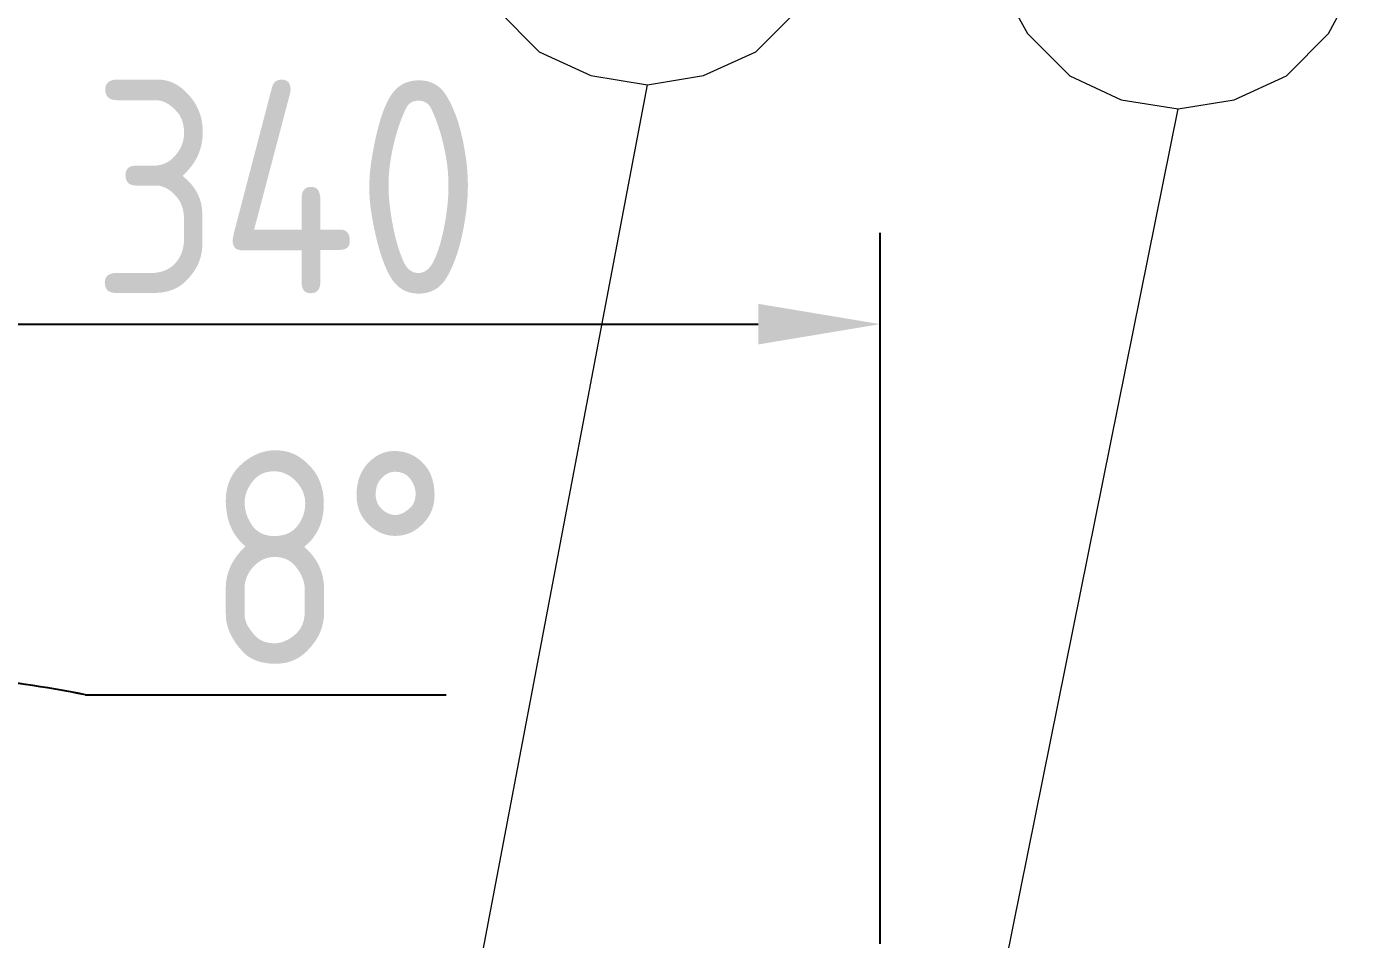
# Model space of a CAD drawing. Header units: millimetres. Extents: x 89051 to 218395, y -330386 to -125649.
# Drawn here: x 91469.1 to 91908.6, y -126536.9 to -126237.5 of the extents above; entities that cross this region are included whole.
import ezdxf

# ---------------------------------------------------------------- set-up
doc = ezdxf.new("R2010")
doc.units = ezdxf.units.MM
doc.header["$LTSCALE"] = 13
doc.layers.add('标注、文本', color=3, linetype='Continuous', lineweight=25)
doc.layers.add('铁心', color=3, linetype='Continuous', lineweight=0)
doc.styles.get("Standard").update_dxf_attribs({"font": 'gbenor.shx', "bigfont": 'gbcbig.shx'})
doc.dimstyles.new('1-15', dxfattribs={"dimscale": 20, "dimtxt": 3.5, "dimasz": 2, "dimexe": 1.5, "dimexo": 0.5, "dimgap": 0.5, "dimtad": 1, "dimtoh": 1, "dimdec": 1, "dimdsep": 46, "dimtxsty": 'Standard', "dimcen": 2.5, "dimclrd": 3, "dimclre": 3, "dimclrt": 3, "dimadec": 0, "dimazin": 2, "dimtfac": 1, "dimtdec": 1, "dimtmove": 0, "dimatfit": 2, "dimfxl": 1, "dimarcsym": 0})

# ---------------------------------------------------------------- blocks, each defined once
blk = doc.blocks.new('*D522')
at = {"layer": 'Defpoints', "color": 0, "transparency": 16777216}
for p in [(91365.79, -126451.16), (91408.79, -126524.82), (91359.3, -126547.55), (91408.16, -126855.33), (91408.79, -126859.3)]:
    blk.add_point(p, dxfattribs=at)
at = {"layer": '标注、文本', "color": 3, "lineweight": -2, "transparency": 16777216}
for p, q in [((91408.79, -126514.82), (91408.79, -126418.9)), ((91357.73, -126537.67), (91339.74, -126424.35)), ((91488.41, -126456.7), (91606.74, -126456.7))]:
    blk.add_line(p, q, dxfattribs=at)
for start, end in [(90, 99.0218), (78.8131, 90), (78.8265, 84.4132), (104.6085, 110.1953)]:
    blk.add_arc((91408.79, -126859.29), 410.39, start, end, dxfattribs=at)
at = {"layer": '标注、文本', "color": 3, "transparency": 16777216}
for points in [[(91448.42, -126457.51), (91449.07, -126444.19), (91408.79, -126448.9)], [(91303.92, -126455.65), (91306.65, -126468.7), (91344.44, -126453.98)]]:
    blk.add_solid(points, dxfattribs=at)
at = {"layer": '标注、文本', "color": 3, "transparency": 16777216, "insert": (91567.58, -126411.7), "char_height": 70, "attachment_point": 5}
blk.add_mtext('8%%D', dxfattribs=at)
blk = doc.blocks.new('*D523')
at = {"layer": 'Defpoints', "color": 0, "transparency": 16777216}
for p in [(91749.08, -126335.08), (91359.44, -126548.44), (91749.08, -126548.44)]:
    blk.add_point(p, dxfattribs=at)
at = {"layer": '标注、文本', "color": 3, "lineweight": -2, "transparency": 16777216}
for p, q in [((91359.44, -126538.44), (91359.44, -126305.08)), ((91749.08, -126538.44), (91749.08, -126305.08)), ((91399.44, -126335.08), (91709.08, -126335.08))]:
    blk.add_line(p, q, dxfattribs=at)
at = {"layer": '标注、文本', "color": 3, "transparency": 16777216}
for points in [[(91399.44, -126328.41), (91399.44, -126341.75), (91359.44, -126335.08)], [(91709.08, -126328.41), (91709.08, -126341.75), (91749.08, -126335.08)]]:
    blk.add_solid(points, dxfattribs=at)
at = {"layer": '标注、文本', "color": 3, "transparency": 16777216, "insert": (91554.26, -126290.08), "char_height": 70, "attachment_point": 5}
blk.add_mtext('340', dxfattribs=at)

msp = doc.modelspace()

# ---------------------------------------------------------------- linework, layer by layer
at = {"layer": '铁心'}
for points in [[(91734.54, -126196.33), (91731.23, -126176.45), (91722.19, -126159.28), (91708.34, -126145.43), (91691.17, -126137.9), (91672.8, -126134.59), (91654.13, -126137.9), (91637.26, -126145.43), (91623.4, -126159.28), (91614.07, -126176.45), (91611.06, -126196.33), (91614.07, -126215), (91623.4, -126231.87), (91637.26, -126245.72), (91654.13, -126253.56), (91672.8, -126256.57), (91691.17, -126253.56), (91708.34, -126245.72), (91722.19, -126231.87), (91731.23, -126215)], [(91908.57, -126204.24), (91905.26, -126184.36), (91896.22, -126167.19), (91882.37, -126153.33), (91865.2, -126145.8), (91846.83, -126142.49), (91828.15, -126145.8), (91811.29, -126153.33), (91797.43, -126167.19), (91788.1, -126184.36), (91785.08, -126204.24), (91788.1, -126222.91), (91797.43, -126239.78), (91811.29, -126253.63), (91828.15, -126261.46), (91846.83, -126264.47), (91865.2, -126261.46), (91882.37, -126253.63), (91896.22, -126239.78), (91905.26, -126222.91)]]:
    msp.add_lwpolyline(points, close=True, dxfattribs=at)
for points in [[(91537.28, -126969.85), (91672.8, -126256.57), (91672.8, -126256.57)], [(91706.4, -126960.37), (91846.83, -126264.47), (91846.83, -126264.47)]]:
    msp.add_lwpolyline(points, dxfattribs=at)

# ---------------------------------------------------------------- dimensions: what is measured, and where the dimension line sits
at = {"layer": '标注、文本'}
dim = msp.add_linear_dim(base=(91749.08, -126335.08), p1=(91359.44, -126548.44), p2=(91749.08, -126548.44), text='340', dimstyle='1-15', dxfattribs=at)
dim.commit()
dim.dimension.update_dxf_attribs({"geometry": '*D523', "text_midpoint": (91554.26, -126290.08)})
dim = msp.add_angular_dim_2l(base=(91365.79, -126451.16), line1=((91408.79, -126859.3), (91408.79, -126524.82)), line2=((91408.16, -126855.33), (91359.3, -126547.55)), text='8%%D', dimstyle='1-15', dxfattribs=at)
dim.commit()
dim.dimension.update_dxf_attribs({"geometry": '*D522', "text_midpoint": (91567.58, -126411.7)})

doc.saveas('drawing.dxf')
